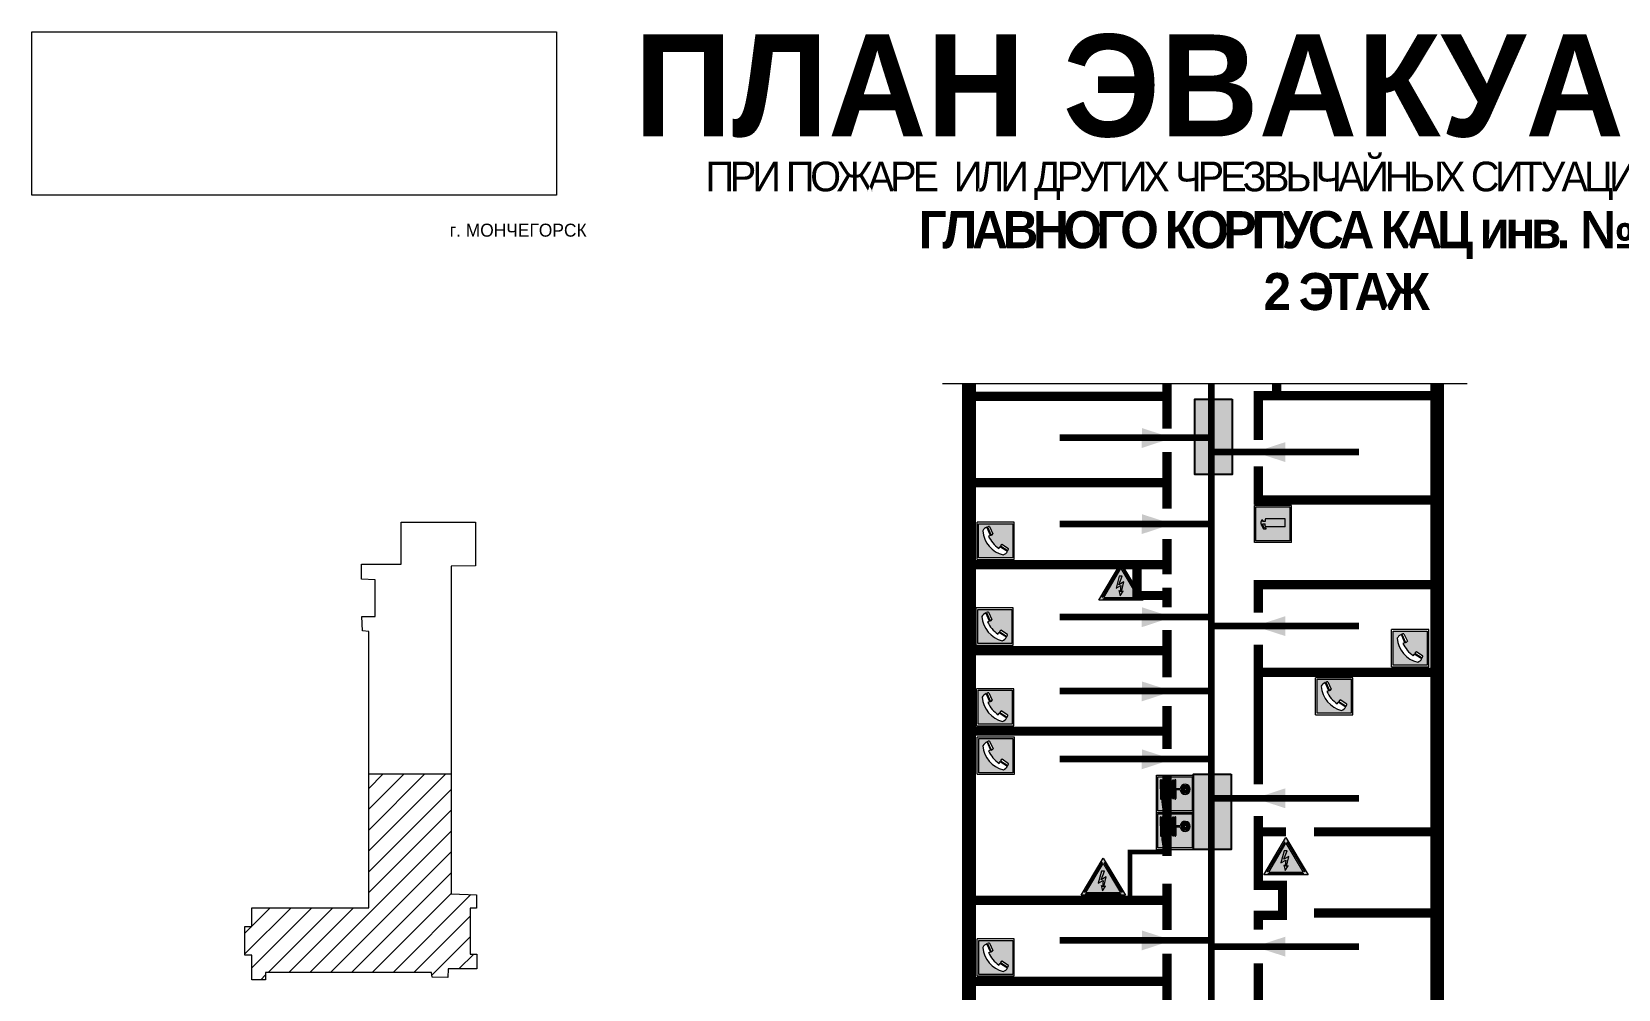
# Model space of a CAD drawing. Header units: millimetres. Extents: x 13810 to 67229, y 12374 to 21950.
# Drawn here: x 27640.8 to 27982.8, y 20044 to 20250.5 of the extents above; entities that cross this region are included whole.
import ezdxf

# ---------------------------------------------------------------- set-up
doc = ezdxf.new("R2010")
doc.units = ezdxf.units.MM
doc.layers.add('План_Штампы', color=7, linetype='Continuous')
doc.styles.add('обычный', font='arial.ttf')
picture_1 = doc.add_image_def('image1.jpg', size_in_pixel=(337, 105))

# ---------------------------------------------------------------- blocks, each defined once
blk = doc.blocks.new('A$C32E8229D')
at = {"true_color": 0xffffff}
blk.add_hatch(color=7, dxfattribs=at).paths.add_polyline_path([(0, 0), (0, -8), (16, -8), (16, 0)])
h = blk.add_hatch(color=126)
h.paths.add_polyline_path([(0.2, -0.2), (15.8, -0.2), (15.8, -7.8), (0.2, -7.8)])
h.paths.add_polyline_path([(13.49, -2.05), (12.08, -2.05), (11.37, -2.63, 0.162397), (11.29, -2.84), (11.29, -3.63), (10.35, -3.63), (10.35, -4.05), (11.68, -4.05), (11.68, -3.48), (12.26, -4.28), (11.29, -5.1), (11.29, -6.78), (11.85, -6.78), (11.85, -5.44), (12.8, -4.64), (12.8, -5.94), (14.46, -5.94), (14.46, -5.39), (13.45, -5.39), (13.45, -3.97), (12.46, -2.59), (13.15, -2.59), (13.69, -3.34), (14.18, -3)], flags=16)
h.paths.add_polyline_path([(10.74, -1.82, 1), (11.8, -1.82, 1)], flags=16)
h.paths.add_polyline_path([(9.39, -3.59), (5.99, -3.59), (6.56, -3.03), (5.91, -3.03), (5.1, -3.83), (5.91, -4.64), (6.56, -4.64), (5.99, -4.09), (9.39, -4.09)], flags=16)
h.paths.add_polyline_path([(4.29, -1.08), (1.72, -1.08), (1.72, -6.6), (4.29, -6.6)], flags=16)
at = {"color": 126}
blk.add_lwpolyline([(16, -8), (0, -8), (0, 0), (16, 0)], close=True, dxfattribs=at)
blk = doc.blocks.new('A$C3AD82952')
at = {"true_color": 0xf5f5ff}
h = blk.add_hatch(color=7, dxfattribs=at)
h.dxf.hatch_style = 1
h.paths.add_polyline_path([(8.21, 8.73, 0.414214), (7.89, 9.05), (7.22, 9.05), (7.22, 9.92), (7.59, 9.92, 1), (7.57, 10.36), (7.22, 10.36), (7.22, 10.6), (6.43, 10.6), (6.43, 10.36), (6.01, 10.36), (4.74, 9.59), (4.74, 8.69), (4.98, 8.73), (4.98, 9.26), (6.12, 9.91), (6.43, 9.91), (6.43, 9.05), (5.76, 9.05, 0.414214), (5.44, 8.73), (5.44, 2.2), (8.21, 2.2)], flags=0)
h.paths.add_polyline_path([(12.8, 12.8), (0, 12.8), (0, 0), (12.8, 0)])
h.paths.add_polyline_path([(0.51, 12.29), (12.29, 12.29), (12.29, 0.51), (0.51, 0.51)], flags=16)
h.paths.add_polyline_path([(4.74, 9.59), (6.01, 10.36), (6.43, 10.36), (6.43, 10.6), (7.22, 10.6), (7.22, 10.36), (7.59, 10.36, -0.94586), (7.59, 9.92), (7.22, 9.92), (7.22, 9.05), (7.89, 9.05, -0.414214), (8.21, 8.73), (8.21, 2.2), (5.44, 2.2), (5.44, 8.73, -0.414214), (5.76, 9.05), (6.43, 9.05), (6.43, 9.91), (6.12, 9.91), (4.98, 9.26), (4.98, 8.73), (4.74, 8.69)], flags=0)
h = blk.add_hatch(color=242)
h.dxf.hatch_style = 1
h.paths.add_polyline_path([(12.29, 12.29), (0.51, 12.29), (0.51, 0.51), (12.29, 0.51)])
h.paths.add_polyline_path([(4.74, 8.69), (4.74, 9.59), (6.01, 10.36), (6.43, 10.36), (6.43, 10.6), (7.22, 10.6), (7.22, 10.36), (7.59, 10.36, -0.94586), (7.59, 9.92), (7.22, 9.92), (7.22, 9.05), (7.89, 9.05, -0.414214), (8.21, 8.73), (8.21, 2.2), (5.44, 2.2), (5.44, 8.73, -0.414214), (5.76, 9.05), (6.43, 9.05), (6.43, 9.91), (6.12, 9.91), (4.98, 9.26), (4.98, 8.73)], flags=16)
h = blk.add_hatch(color=7, dxfattribs=at)
h.dxf.hatch_style = 1
h.paths.add_polyline_path([(8.21, 8.73, 0.414214), (7.89, 9.05), (7.22, 9.05), (7.22, 9.92), (7.59, 9.92, 1), (7.57, 10.36), (7.22, 10.36), (7.22, 10.6), (6.43, 10.6), (6.43, 10.36), (6.01, 10.36), (4.74, 9.59), (4.74, 8.69), (4.98, 8.73), (4.98, 9.26), (6.12, 9.91), (6.43, 9.91), (6.43, 9.05), (5.76, 9.05, 0.414214), (5.44, 8.73), (5.44, 2.2), (8.21, 2.2)])
at = {"color": 242, "lineweight": 5}
for p, q in [((0, 0), (0, 12.8)), ((0, 12.8), (12.8, 12.8)), ((12.8, 0), (12.8, 12.8)), ((6.01, 10.36), (4.74, 9.59)), ((4.74, 9.59), (4.74, 8.69)), ((4.74, 8.69), (4.98, 8.73)), ((4.98, 9.26), (6.12, 9.91)), ((4.98, 8.73), (4.98, 9.26)), ((5.44, 2.2), (5.44, 8.73)), ((5.76, 9.05), (6.43, 9.05)), ((6.01, 10.36), (6.43, 10.36)), ((6.12, 9.91), (6.43, 9.91)), ((7.22, 10.6), (6.43, 10.6)), ((6.43, 10.6), (6.43, 10.36)), ((6.43, 9.91), (6.43, 9.05)), ((7.22, 10.36), (7.22, 10.6)), ((7.59, 10.36), (7.22, 10.36)), ((7.22, 9.05), (7.22, 9.92)), ((7.59, 9.92), (7.22, 9.92)), ((7.89, 9.05), (7.22, 9.05)), ((8.21, 2.2), (8.21, 8.73)), ((0, 0), (12.8, 0)), ((5.44, 2.2), (8.21, 2.2))]:
    blk.add_line(p, q, dxfattribs=at)
blk.add_lwpolyline([(0.51, 12.29), (12.29, 12.29), (12.29, 0.51), (0.51, 0.51)], close=True, dxfattribs=at)
for centre, radius, start, end in [((5.76, 8.73), 0.32, 90, 180), ((7.58, 10.14), 0.223, 273.1875, 86.8125), ((7.89, 8.73), 0.32, 0, 90)]:
    blk.add_arc(centre, radius, start, end, dxfattribs=at)
blk = doc.blocks.new('A$C456E1F9C')
at = {"lineweight": 5}
h = blk.add_hatch(color=242, dxfattribs=at)
h.paths.add_polyline_path([(0.51, -1.47), (0.51, -13.26), (12.29, -13.26), (12.29, -1.47)])
h.paths.add_polyline_path([(5.42, -4.95, -0.254479), (4.78, -5.4), (3.52, -2.53, -0.209735), (4.23, -2.4)], flags=16)
h.paths.add_polyline_path([(8.53, -8.6), (10.87, -10.17), (10.54, -10.76), (8.03, -9.13, -0.192251)], flags=16)
h.paths.add_polyline_path([(4.61, -5.49, 0.005518), (3.87, -5.72, 0.128647), (7.49, -10.01, 0.00809), (7.83, -9.33), (10.47, -10.97, -0.16736), (8.99, -12.25, -0.327862), (1.95, -3.95, -0.166952), (3.36, -2.62)], flags=16)
at = {"color": 242, "lineweight": 5}
for p, q in [((0, -13.77), (0, -0.97)), ((12.8, -0.97), (0, -0.97)), ((4.61, -5.49), (3.36, -2.62)), ((3.52, -2.53), (4.78, -5.4)), ((4.23, -2.4), (5.42, -4.95)), ((12.8, -13.77), (12.8, -0.97)), ((7.83, -9.33), (10.47, -10.97)), ((8.03, -9.13), (10.54, -10.76)), ((10.81, -10.12), (8.53, -8.6)), ((10.54, -10.76), (10.8, -10.3)), ((10.8, -10.3), (10.81, -10.12)), ((0, -13.77), (12.8, -13.77))]:
    blk.add_line(p, q, dxfattribs=at)
blk.add_lwpolyline([(0.51, -1.47), (12.29, -1.47), (12.29, -13.26), (0.51, -13.26)], close=True, dxfattribs=at)
for centre, radius, start, end in [((4.59, -5.34), 2.99, 114.2845, 152.1974), ((11.12, -3.31), 9.19, 183.9915, 256.6009), ((4.02, -3.27), 0.891, 76.3284, 123.7092), ((4.68, -4.59), 0.824, 276.9621, 334.0723), ((14.98, -39.1), 35.17, 107.1487, 108.4135), ((13.86, -0.94), 11.08, 205.5536, 234.8762), ((-13.31, 0.8), 23.44, 332.5487, 334.4027), ((8.94, -9.5), 0.989, 114.4092, 157.9388), ((7.87, -9.46), 3, 291.9291, 329.9329)]:
    blk.add_arc(centre, radius, start, end, dxfattribs=at)
blk = doc.blocks.new('A$C3E6D3DDE')
at = {"lineweight": 5}
h = blk.add_hatch(color=40, dxfattribs=at)
h.paths.add_polyline_path([(24.1, 1.45), (16.46, -11.35), (31.74, -11.35)])
h.paths.add_polyline_path([(24.09, -0.46), (30.03, -10.41), (18.14, -10.41)], flags=16)
h.paths.add_polyline_path([(24.54, -3.08), (23.41, -6.02), (25.13, -5.01), (24.33, -8.5), (24.82, -8.27), (23.79, -9.86), (23.4, -8.04), (23.8, -8.43), (24.04, -6.29), (22.39, -7.25), (23.44, -3.08)], flags=0)
h = blk.add_hatch(color=256, dxfattribs=at)
h.paths.add_polyline_path([(24.37, 0.03, 0.567511), (23.82, 0.03), (17.59, -10.4, 0.582454), (17.86, -10.88), (30.32, -10.88, 0.582149), (30.6, -10.4)])
h.paths.add_polyline_path([(24.09, -0.46), (18.14, -10.41), (30.03, -10.41)], flags=16)
h.paths.add_polyline_path([(24.54, -3.08), (23.41, -6.02), (25.13, -5.01), (24.33, -8.5), (24.82, -8.27), (23.79, -9.86), (23.4, -8.04), (23.8, -8.43), (24.04, -6.29), (22.39, -7.25), (23.44, -3.08)], flags=0)
h = blk.add_hatch(color=40, dxfattribs=at)
h.paths.add_polyline_path([(24.09, -0.46), (18.14, -10.41), (30.03, -10.41)])
h.paths.add_polyline_path([(24.82, -8.27), (23.79, -9.86), (23.4, -8.04), (23.8, -8.43), (24.04, -6.29), (22.39, -7.25), (23.44, -3.08), (24.54, -3.08), (23.41, -6.02), (25.13, -5.01), (24.33, -8.5)], flags=16)
at = {"color": 40, "lineweight": 5}
for p, q in [((16.46, -11.35), (24.1, 1.45)), ((24.1, 1.45), (31.74, -11.35))]:
    blk.add_line(p, q, dxfattribs=at)
at = {"lineweight": 5}
for p, q in [((17.59, -10.4), (23.82, 0.03)), ((24.37, 0.03), (30.6, -10.4)), ((18.14, -10.41), (24.09, -0.46)), ((23.44, -3.08), (22.39, -7.25)), ((23.41, -6.02), (24.54, -3.08)), ((25.13, -5.01), (23.41, -6.02)), ((24.54, -3.08), (23.44, -3.08)), ((24.09, -0.46), (30.03, -10.41)), ((24.33, -8.5), (25.13, -5.01)), ((17.86, -10.88), (30.32, -10.88)), ((18.14, -10.41), (30.03, -10.41)), ((22.39, -7.25), (24.04, -6.29)), ((23.8, -8.43), (23.4, -8.04)), ((23.4, -8.04), (23.79, -9.86)), ((23.79, -9.86), (24.82, -8.27)), ((24.04, -6.29), (23.8, -8.43)), ((24.82, -8.27), (24.33, -8.5))]:
    blk.add_line(p, q, dxfattribs=at)
at = {"color": 50, "lineweight": 5}
blk.add_line((31.74, -11.35), (16.46, -11.35), dxfattribs=at)
blk = doc.blocks.new('A$C37112FD5')
at = {"true_color": 0xf5f5ff}
h = blk.add_hatch(color=7, dxfattribs=at)
h.dxf.hatch_style = 1
h.paths.add_polyline_path([(12.8, -7.4), (0, -7.4), (0, -20.2), (12.8, -20.2)])
h.paths.add_polyline_path([(12.29, -7.91), (12.29, -19.69), (0.51, -19.69), (0.51, -7.91)], flags=16)
h.paths.add_polyline_path([(4.98, -9.04, -0.42597), (5.17, -9.22), (5.17, -12.25), (5.17, -15.29, -0.432244), (4.98, -15.47), (4.83, -15.47, -0.42597), (4.64, -15.29), (4.64, -12.25), (4.64, -9.22, -0.432244), (4.83, -9.04)], flags=0)
h.paths.add_polyline_path([(4.28, -9.22), (4.28, -12.25), (4.28, -15.29, -0.432244), (4.09, -15.47), (3.94, -15.47, -0.42597), (3.75, -15.29), (3.75, -12.25), (3.75, -9.22, -0.432244), (3.94, -9.04), (4.09, -9.04, -0.42597)], flags=0)
h.paths.add_polyline_path([(5.72, -9.04), (5.87, -9.04, -0.42597), (6.06, -9.22), (6.06, -12.25), (6.06, -15.29, -0.432244), (5.87, -15.47), (5.72, -15.47, -0.42597), (5.53, -15.29), (5.53, -12.25), (5.53, -9.22, -0.432244)], flags=0)
h.paths.add_polyline_path([(6.42, -8.9), (6.5, -8.9, -0.42597), (6.69, -9.08), (6.69, -12.03), (8.21, -12.03, -15.824349), (8.21, -12.47), (6.69, -12.47), (6.69, -15.42, -0.432244), (6.5, -15.6), (6.42, -15.6)], flags=0)
h.paths.add_polyline_path([(3.39, -9.22), (3.39, -12.25), (3.39, -15.29, -0.432244), (3.2, -15.47), (3.05, -15.47, -0.42597), (2.85, -15.29), (2.85, -12.25), (2.85, -9.22, -0.432244), (3.05, -9.04), (3.2, -9.04, -0.42597)], flags=0)
h.paths.add_polyline_path([(2.5, -9.22), (2.5, -16.71), (1.96, -16.71), (1.96, -9.22, -0.432244), (2.15, -9.04), (2.31, -9.04, -0.42597)], flags=0)
h.paths.add_polyline_path([(1.61, -8.9), (1.61, -15.6), (1.57, -15.6, -0.42597), (1.37, -15.42), (1.37, -12.03), (1.37, -9.09, -0.432244), (1.57, -8.9)], flags=0)
h.paths.add_polyline_path([(9.76, -10.81), (9.76, -12.03), (8.49, -12.03, -0.336371)], flags=0)
h.paths.add_polyline_path([(8.49, -12.47), (9.76, -12.47), (9.76, -13.7, -0.336371)], flags=0)
h.paths.add_polyline_path([(10.11, -10.81, -0.336371), (11.38, -12.03), (10.11, -12.03)], flags=0)
h.paths.add_polyline_path([(10.11, -12.47), (11.38, -12.47, -0.336371), (10.11, -13.7)], flags=0)
h.paths.add_polyline_path([(2.5, -16.84), (2.5, -17.05), (1.97, -17.05), (1.97, -16.84)], flags=0)
h.paths.add_polyline_path([(2.5, -17.24, -0.033778), (2.24, -18.6, -0.033778), (1.97, -17.24)], flags=0)
h = blk.add_hatch(color=242)
h.dxf.hatch_style = 1
h.paths.add_polyline_path([(12.29, -7.91), (0.51, -7.91), (0.51, -19.69), (12.29, -19.69)])
h.paths.add_polyline_path([(6.42, -15.6), (6.42, -8.9), (6.5, -8.9, -0.42597), (6.69, -9.08), (6.69, -12.03), (8.21, -12.03, -15.824349), (8.21, -12.47), (6.69, -12.47), (6.69, -15.42, -0.432244), (6.5, -15.6)], flags=16)
h.paths.add_polyline_path([(5.87, -15.47), (5.72, -15.47, -0.42597), (5.53, -15.29), (5.53, -12.25), (5.53, -9.22, -0.432244), (5.72, -9.04), (5.87, -9.04, -0.42597), (6.06, -9.22), (6.06, -12.25), (6.06, -15.29, -0.432244)], flags=16)
h.paths.add_polyline_path([(4.98, -15.47), (4.83, -15.47, -0.42597), (4.64, -15.29), (4.64, -12.25), (4.64, -9.22, -0.432244), (4.83, -9.04), (4.98, -9.04, -0.42597), (5.17, -9.22), (5.17, -12.25), (5.17, -15.29, -0.432244)], flags=16)
h.paths.add_polyline_path([(4.09, -15.47), (3.94, -15.47, -0.42597), (3.75, -15.29), (3.75, -12.25), (3.75, -9.22, -0.432244), (3.94, -9.04), (4.09, -9.04, -0.42597), (4.28, -9.22), (4.28, -12.25), (4.28, -15.29, -0.432244)], flags=16)
h.paths.add_polyline_path([(3.2, -15.47), (3.05, -15.47, -0.42597), (2.85, -15.29), (2.85, -12.25), (2.85, -9.22, -0.432244), (3.05, -9.04), (3.2, -9.04, -0.42597), (3.39, -9.22), (3.39, -12.25), (3.39, -15.29, -0.432244)], flags=16)
h.paths.add_polyline_path([(2.5, -17.05), (1.97, -17.05), (1.97, -16.84), (2.5, -16.84)], flags=16)
h.paths.add_polyline_path([(2.5, -17.24, -0.033778), (2.24, -18.6, -0.033778), (1.97, -17.24)], flags=16)
h.paths.add_polyline_path([(2.5, -16.71), (1.96, -16.71), (1.96, -9.22, -0.432244), (2.15, -9.04), (2.31, -9.04, -0.42597), (2.5, -9.22)], flags=16)
h.paths.add_polyline_path([(1.61, -15.6), (1.57, -15.6, -0.42597), (1.37, -15.42), (1.37, -12.03), (1.37, -9.09, -0.432244), (1.57, -8.9), (1.61, -8.9)], flags=16)
h.paths.add_polyline_path([(8.49, -12.47), (9.76, -12.47), (9.76, -13.7, -0.336371)], flags=0)
h.paths.add_polyline_path([(10.11, -13.7), (10.11, -12.47), (11.38, -12.47, -0.336371)], flags=0)
h.paths.add_polyline_path([(8.49, -12.03, -0.336371), (9.76, -10.81), (9.76, -12.03)], flags=0)
h.paths.add_polyline_path([(10.11, -12.03), (10.11, -10.81, -0.336371), (11.38, -12.03)], flags=0)
h = blk.add_hatch(color=7, dxfattribs=at)
h.dxf.hatch_style = 1
h.paths.add_polyline_path([(1.61, -8.9), (1.57, -8.9, 0.432244), (1.37, -9.09), (1.37, -12.03), (1.37, -15.42, 0.42597), (1.57, -15.6), (1.61, -15.6)])
h.paths.add_polyline_path([(2.5, -9.22, 0.42597), (2.31, -9.04), (2.15, -9.04, 0.432244), (1.96, -9.22), (1.96, -16.71), (2.5, -16.71)])
h.paths.add_polyline_path([(2.5, -16.84), (1.97, -16.84), (1.97, -17.05), (2.5, -17.05)])
h.paths.add_polyline_path([(2.5, -17.24), (1.97, -17.24, 0.033778), (2.24, -18.6, 0.033778)])
h.paths.add_polyline_path([(3.39, -12.25), (3.39, -9.22, 0.42597), (3.2, -9.04), (3.05, -9.04, 0.432244), (2.85, -9.22), (2.85, -12.25), (2.85, -15.29, 0.42597), (3.05, -15.47), (3.2, -15.47, 0.432244), (3.39, -15.29)])
h.paths.add_polyline_path([(4.28, -12.25), (4.28, -9.22, 0.42597), (4.09, -9.04), (3.94, -9.04, 0.432244), (3.75, -9.22), (3.75, -12.25), (3.75, -15.29, 0.42597), (3.94, -15.47), (4.09, -15.47, 0.432244), (4.28, -15.29)])
h.paths.add_polyline_path([(5.17, -12.25), (5.17, -9.22, 0.42597), (4.98, -9.04), (4.83, -9.04, 0.432244), (4.64, -9.22), (4.64, -12.25), (4.64, -15.29, 0.42597), (4.83, -15.47), (4.98, -15.47, 0.432244), (5.17, -15.29)])
h.paths.add_polyline_path([(6.06, -12.25), (6.06, -9.22, 0.42597), (5.87, -9.04), (5.72, -9.04, 0.432244), (5.53, -9.22), (5.53, -12.25), (5.53, -15.29, 0.42597), (5.72, -15.47), (5.87, -15.47, 0.432244), (6.06, -15.29)])
h.paths.add_polyline_path([(6.69, -12.47), (8.21, -12.47, 15.824349), (8.21, -12.03), (6.69, -12.03), (6.69, -9.08, 0.42597), (6.5, -8.9), (6.42, -8.9), (6.42, -15.6), (6.5, -15.6, 0.432244), (6.69, -15.42)])
h.paths.add_polyline_path([(8.49, -12.47), (9.76, -12.47), (9.76, -13.7, -0.336371)], flags=16)
h.paths.add_polyline_path([(8.49, -12.03, -0.336371), (9.76, -10.81), (9.76, -12.03)], flags=16)
h.paths.add_polyline_path([(10.11, -12.47), (11.38, -12.47, -0.336371), (10.11, -13.7)], flags=16)
h.paths.add_polyline_path([(10.11, -12.03), (10.11, -10.81, -0.336371), (11.38, -12.03)], flags=16)
h = blk.add_hatch(color=242)
h.dxf.hatch_style = 1
h.paths.add_polyline_path([(9.76, -10.81, 0.336371), (8.49, -12.03), (9.76, -12.03)])
h.paths.add_polyline_path([(10.11, -10.81), (10.11, -12.03), (11.38, -12.03, 0.336371)])
h.paths.add_polyline_path([(11.38, -12.47), (10.11, -12.47), (10.11, -13.7, 0.336371)])
h.paths.add_polyline_path([(9.76, -12.47), (8.49, -12.47, 0.336371), (9.76, -13.7)])
at = {"color": 242, "lineweight": 5}
for p, q in [((0, -20.2), (0, -7.4)), ((0, -7.4), (12.8, -7.4)), ((1.37, -12.03), (1.37, -9.08)), ((1.57, -8.9), (1.61, -8.9)), ((1.61, -8.9), (1.61, -15.6)), ((1.96, -16.71), (1.96, -9.22)), ((2.15, -9.04), (2.31, -9.04)), ((2.5, -16.71), (2.5, -9.22)), ((2.85, -12.25), (2.85, -9.22)), ((3.05, -9.04), (3.2, -9.04)), ((3.39, -12.25), (3.39, -9.22)), ((3.75, -12.25), (3.75, -9.22)), ((3.94, -9.04), (4.09, -9.04)), ((4.28, -12.25), (4.28, -9.22)), ((4.64, -12.25), (4.64, -9.22)), ((4.83, -9.04), (4.98, -9.04)), ((5.17, -12.25), (5.17, -9.22)), ((5.53, -12.25), (5.53, -9.22)), ((5.72, -9.04), (5.87, -9.04)), ((6.06, -12.25), (6.06, -9.22)), ((6.42, -8.9), (6.42, -15.6)), ((6.5, -8.9), (6.42, -8.9)), ((6.69, -12.03), (6.69, -9.08)), ((9.76, -10.81), (9.76, -12.03)), ((10.11, -10.81), (10.11, -12.03)), ((12.8, -20.2), (12.8, -7.4)), ((1.37, -12.03), (1.37, -15.42)), ((1.57, -15.6), (1.61, -15.6)), ((2.85, -12.25), (2.85, -15.29)), ((3.05, -15.47), (3.2, -15.47)), ((3.39, -12.25), (3.39, -15.29)), ((3.75, -12.25), (3.75, -15.29)), ((3.94, -15.47), (4.09, -15.47)), ((4.28, -12.25), (4.28, -15.29)), ((4.64, -12.25), (4.64, -15.29)), ((4.83, -15.47), (4.98, -15.47)), ((5.17, -12.25), (5.17, -15.29)), ((5.53, -12.25), (5.53, -15.29)), ((5.72, -15.47), (5.87, -15.47)), ((6.06, -12.25), (6.06, -15.29)), ((6.42, -15.6), (6.5, -15.6)), ((8.21, -12.03), (6.69, -12.03)), ((8.21, -12.47), (6.69, -12.47)), ((6.69, -12.47), (6.69, -15.42)), ((9.76, -12.03), (8.49, -12.03)), ((9.76, -12.47), (8.49, -12.47)), ((9.76, -12.47), (9.76, -13.7)), ((11.38, -12.03), (10.11, -12.03)), ((11.38, -12.47), (10.11, -12.47)), ((10.11, -12.47), (10.11, -13.7)), ((0, -20.2), (12.8, -20.2)), ((1.96, -16.71), (2.5, -16.71)), ((1.97, -16.84), (2.5, -16.84)), ((1.97, -17.05), (1.97, -16.84)), ((2.5, -17.05), (1.97, -17.05)), ((1.97, -17.24), (2.5, -17.24)), ((2.5, -16.84), (2.5, -17.05))]:
    blk.add_line(p, q, dxfattribs=at)
blk.add_lwpolyline([(0.51, -7.91), (12.29, -7.91), (12.29, -19.69), (0.51, -19.69)], close=True, dxfattribs=at)
for centre, radius, start, end in [((1.56, -9.09), 0.182, 87.1027, 180.6071), ((2.15, -9.22), 0.182, 87.1027, 180.6071), ((2.32, -9.22), 0.182, 359.3929, 92.8973), ((3.04, -9.22), 0.182, 87.1027, 180.6071), ((3.21, -9.22), 0.182, 359.3929, 92.8973), ((3.93, -9.22), 0.182, 87.1027, 180.6071), ((4.1, -9.22), 0.182, 359.3929, 92.8973), ((4.82, -9.22), 0.182, 87.1027, 180.6071), ((4.99, -9.22), 0.182, 359.3929, 92.8973), ((5.71, -9.22), 0.182, 87.1027, 180.6071), ((5.88, -9.22), 0.182, 359.3929, 92.8973), ((6.51, -9.09), 0.182, 359.3929, 92.8973), ((9.93, -12.25), 1.74, 187.2319, 172.7681), ((9.93, -12.25), 1.46, 96.9927, 171.3585), ((9.93, -12.25), 1.46, 8.6415, 83.0073), ((1.56, -15.42), 0.182, 179.3929, 272.8973), ((3.04, -15.29), 0.182, 179.3929, 272.8973), ((3.21, -15.29), 0.182, 267.1027, 0.6071), ((3.93, -15.29), 0.182, 179.3929, 272.8973), ((4.1, -15.29), 0.182, 267.1027, 0.6071), ((4.82, -15.29), 0.182, 179.3929, 272.8973), ((4.99, -15.29), 0.182, 267.1027, 0.6071), ((5.71, -15.29), 0.182, 179.3929, 272.8973), ((5.88, -15.29), 0.182, 267.1027, 0.6071), ((6.51, -15.42), 0.182, 267.1027, 0.6071), ((9.93, -12.25), 1.46, 188.6415, 263.0073), ((9.93, -12.25), 1.46, 276.9927, 351.3585), ((12.17, -15.98), 10.27, 187.041, 194.7793), ((-7.7, -15.98), 10.27, 345.2207, 352.959)]:
    blk.add_arc(centre, radius, start, end, dxfattribs=at)

msp = doc.modelspace()

# ---------------------------------------------------------------- hatches: boundary and pattern name
at = {"lineweight": 0, "true_color": 0x000000}
h = msp.add_hatch(dxfattribs=at)
h.set_pattern_fill('ANSI31', color=18)
h.set_pattern_definition([(45, (14087.26, 9087.853), (-2.24506403, 2.24506403), [])])
h.paths.add_polyline_path([(27735.28, 20061.47), (27736.67, 20061.47), (27736.64, 20064.38), (27731.18, 20064.55), (27731.18, 20090.35), (27713.43, 20090.35), (27713.43, 20061.57), (27688.25, 20061.57), (27688.25, 20057.56), (27686.71, 20057.56), (27686.71, 20051.33), (27688.25, 20051.33), (27688.25, 20046.05), (27691.17, 20046.05), (27691.17, 20047.63), (27726.97, 20047.63), (27727.09, 20046.6), (27730.46, 20046.5), (27730.54, 20048.37), (27736.7, 20048.37), (27736.7, 20051.58), (27735.28, 20051.58)])

# ---------------------------------------------------------------- linework, layer by layer
at = {"lineweight": 100}
for points, const_width in [([(27842.8, 20174.68), (27842.8, 19993.4), (27699.49, 19993.4), (27699.49, 19970.59), (27690.73, 19970.59), (27690.73, 19935.11), (27692.77, 19935.11)], 3), ([(27716.12, 19914.09), (27919.82, 19914.09), (27919.82, 19907.65), (27940.12, 19907.65), (27940.12, 19918.27), (27975.19, 19918.27), (27975.19, 19936.58), (27967.11, 19936.58), (27967.11, 19992.81), (27975.02, 19992.81), (27975.02, 20010.35), (27943.74, 20010.35), (27943.74, 20174.61)], 3), ([(27885.51, 20164.86), (27885.51, 20174.49)], 2), ([(27909.17, 20172), (27909.17, 20174.61)], 2), ([(27842.96, 20171.82), (27885.51, 20171.82)], 2), ([(27905.19, 20162.42), (27905.19, 20172), (27944.07, 20172)], 2), ([(27885.51, 20147.65), (27885.51, 20159.87)], 2), ([(27905.19, 20156.73), (27905.19, 20149.46), (27942.72, 20149.46)], 2), ([(27842.96, 20153.2), (27885.51, 20153.2)], 2), ([(27885.51, 20133.47), (27885.51, 20141.09)], 2), ([(27842.96, 20135.52), (27885.51, 20135.52)], 2), ([(27885.51, 20128.9), (27879.05, 20128.9), (27879.05, 20135.52)], 2), ([(27885.51, 20126.32), (27885.51, 20130.58)], 2), ([(27905.19, 20125.23), (27905.19, 20131.24), (27942.93, 20131.24)], 2), ([(27885.51, 20111.25), (27885.51, 20121.47)], 2), ([(27842.96, 20117.02), (27885.51, 20117.02)], 2), ([(27905.19, 20088.21), (27905.19, 20118.26)], 2), ([(27905.19, 20112.35), (27942.67, 20112.35)], 2), ([(27885.51, 20095.79), (27885.51, 20105.09)], 2), ([(27842.96, 20099.65), (27885.51, 20099.65)], 2), ([(27885.51, 20072.76), (27885.51, 20090.02)], 2), ([(27905.19, 20056.83), (27905.19, 20059.94), (27910.4, 20059.94), (27910.4, 20066.42), (27905.19, 20066.42), (27905.19, 20081.36)], 2), ([(27905.19, 20077.94), (27911.14, 20077.94)], 2), ([(27917.17, 20077.94), (27943.69, 20077.94)], 2), ([(27885, 20073.57), (27877.51, 20073.57), (27877.51, 20063.15)], 1), ([(27885.51, 20056.79), (27885.51, 20066.74)], 2), ([(27842.96, 20063.18), (27885.51, 20063.18)], 2), ([(27917.17, 20060.46), (27943.69, 20060.46)], 2), ([(27885.51, 20040.95), (27885.51, 20051.68)], 2), ([(27905.19, 19964.34), (27905.19, 20049.55)], 2), ([(27842.96, 20045.69), (27885.51, 20045.69)], 2)]:
    msp.add_lwpolyline(points, dxfattribs=dict(at, const_width=const_width))
at = {"lineweight": 0}
for points in [[(27837.11, 20174.61), (27950.21, 20174.61)], [(27686.71, 20051.33), (27686.71, 20057.56), (27688.25, 20057.56), (27688.25, 20061.57), (27713.43, 20061.57), (27713.43, 20121.13), (27712.05, 20121.3), (27711.94, 20124.4), (27714.79, 20124.4), (27714.79, 20132.29), (27711.85, 20132.44), (27711.85, 20135.62), (27720.45, 20135.62), (27720.45, 20144.72), (27736.46, 20144.72), (27736.46, 20135.26), (27731.18, 20135.2), (27731.18, 20064.55), (27736.64, 20064.38), (27736.67, 20061.47), (27735.28, 20061.47), (27735.28, 20051.58), (27736.7, 20051.58), (27736.7, 20048.37), (27730.54, 20048.37), (27730.46, 20046.5), (27727.09, 20046.6), (27726.97, 20047.63), (27691.17, 20047.63), (27691.17, 20046.05), (27688.25, 20046.05), (27688.25, 20051.33), (27686.71, 20051.33), (27686.71, 20057.56)], [(27731.18, 20090.35), (27713.43, 20090.35)]]:
    msp.add_lwpolyline(points, dxfattribs=at)
at = {"color": 126, "lineweight": 100, "true_color": 0x008754}
for points in [[(27930.09, 19940.04), (27930.09, 19958.26), (27895.07, 19958.26), (27895.07, 20174.61)], [(27895.07, 20162.87), (27862.4, 20162.87)], [(27895.07, 20159.86), (27926.84, 20159.86)], [(27895.07, 20144.31), (27862.4, 20144.31)], [(27895.07, 20124.23), (27862.4, 20124.23)], [(27895.07, 20122.33), (27926.84, 20122.33)], [(27895.07, 20108.24), (27862.4, 20108.24)], [(27895.07, 20093.59), (27862.4, 20093.59)], [(27895.07, 20085.21), (27926.84, 20085.21)], [(27895.07, 20054.54), (27862.4, 20054.54)], [(27895.07, 20053.22), (27926.84, 20053.22)]]:
    msp.add_lwpolyline(points, dxfattribs=at)
at = {"layer": 'План_Штампы', "color": 126, "true_color": 0x008754}
for points in [[(27880.07, 20160.71), (27880.08, 20165), (27886.67, 20162.87)], [(27911.02, 20161.97), (27911.01, 20157.68), (27904.42, 20159.81)], [(27880.07, 20142.15), (27880.08, 20146.44), (27886.67, 20144.31)], [(27880.07, 20122.07), (27880.08, 20126.36), (27886.67, 20124.24)], [(27911.02, 20124.44), (27911.01, 20120.15), (27904.42, 20122.28)], [(27880.07, 20106.07), (27880.08, 20110.37), (27886.67, 20108.24)], [(27880.07, 20091.43), (27880.08, 20095.72), (27886.67, 20093.59)], [(27911.02, 20087.32), (27911.01, 20083.03), (27904.42, 20085.16)], [(27880.07, 20052.38), (27880.08, 20056.67), (27886.67, 20054.54)], [(27911.02, 20055.33), (27911.01, 20051.04), (27904.42, 20053.17)]]:
    msp.add_solid(points, dxfattribs=at)

# ---------------------------------------------------------------- block references
at = {"xscale": 0.625, "yscale": 0.625, "zscale": 0.625, "rotation": 90}
msp.add_blockref('A$C3AD82952', (27912.33, 20140.33), dxfattribs=at)
for name, p, xscale, yscale, zscale in [('A$C456E1F9C', (27844.58, 20145.3), 0.625, 0.625, 0.625), ('A$C3E6D3DDE', (27860.52, 20134.99), 0.625, 0.625, 0.625), ('A$C456E1F9C', (27844.37, 20126.81), 0.625, 0.625, 0.625), ('A$C456E1F9C', (27933.92, 20122.15), 0.625, 0.625, 0.625), ('A$C456E1F9C', (27917.53, 20111.78), 0.625, 0.625, 0.625), ('A$C456E1F9C', (27844.45, 20109.41), 0.625, 0.625, 0.625), ('A$C456E1F9C', (27844.61, 20098.96), 0.625, 0.625, 0.625), ('A$C37112FD5', (27883.21, 20094.76), 0.6249984004534781, 0.6249984004534781, 0.6249984004534781), ('A$C37112FD5', (27883.21, 20086.76), 0.6249984004534781, 0.6249984004534781, 0.6249984004534781), ('A$C3E6D3DDE', (27896.08, 20075.78), 0.625, 0.625, 0.625), ('A$C3E6D3DDE', (27856.7, 20071.38), 0.625, 0.625, 0.625), ('A$C456E1F9C', (27844.59, 20055.46), 0.625, 0.625, 0.625)]:
    msp.add_blockref(name, p, dxfattribs=dict(xscale=xscale, yscale=yscale, zscale=zscale))
at = {"layer": 'План_Штампы', "color": 126, "true_color": 0x008754, "xscale": 1.012510887696, "yscale": 1.012510887696, "zscale": 1.012510887696, "rotation": 89.99786532371444}
for p in [(27891.48, 20155), (27891.21, 20074.14)]:
    msp.add_blockref('A$C32E8229D', p, dxfattribs=at)

# ---------------------------------------------------------------- texts
at = {"lineweight": 0, "style": 'обычный'}
for s, insert, char_height, width, attachment_point in [('{\\fProxima Nova Rg|b1|i0|c204|p2;ПЛАН ЭВАКУАЦИИ}', (27770.64, 20249.87), 22, 493.8901, 1), ('\\pi-8.4,l8.4,t8.4;{\\fProxima Nova Rg|b0|i0|c204|p2;г. МОНЧЕГОРСК\\H1.1997x; }', (27745.64, 20207.65), 2.8, 126.6484, 5)]:
    msp.add_mtext(s, dxfattribs=dict(at, insert=insert, char_height=char_height, width=width, attachment_point=attachment_point))
at = {"color": 0, "lineweight": 0, "insert": (27923.5, 20217.05), "char_height": 8, "width": 449.2158, "attachment_point": 5, "style": 'обычный'}
msp.add_mtext('{\\fArial Black|b1|i0|c204|p34;\\H2x;\\T0.85;  \\fArial Narrow|b0|i0|c204|p34;\\H0.8x;\\W0.9;\\P\\fProxima Nova Rg|b0|i0|c204|p2;\\H0.5x;\\W1;\\C256;ПРИ ПОЖАРЕ  ИЛИ ДРУГИХ ЧРЕЗВЫЧАЙНЫХ СИТУАЦИЯХ  ИЗ ПОМЕЩЕНИЙ \\fProxima Nova Rg|b1|i0|c204|p2;\\H1.25x;\\PГЛАВНОГО КОРПУСА КАЦ инв. №220002\\P2\\fProxima Nova Rg|b1|i0|c0|p2; \\fProxima Nova Rg|b1|i0|c204|p2;ЭТАЖ}', dxfattribs=at)

# ---------------------------------------------------------------- pictures from other files: only their frames are drawn
at = {"color": 7, "lineweight": 0, "true_color": 0xf5f5ff}
image = msp.add_image(picture_1, insert=(27640.78, 20215.22), size_in_units=(113.11, 35.24), dxfattribs=at)
image.dxf.flags = 7

doc.saveas('drawing.dxf')
